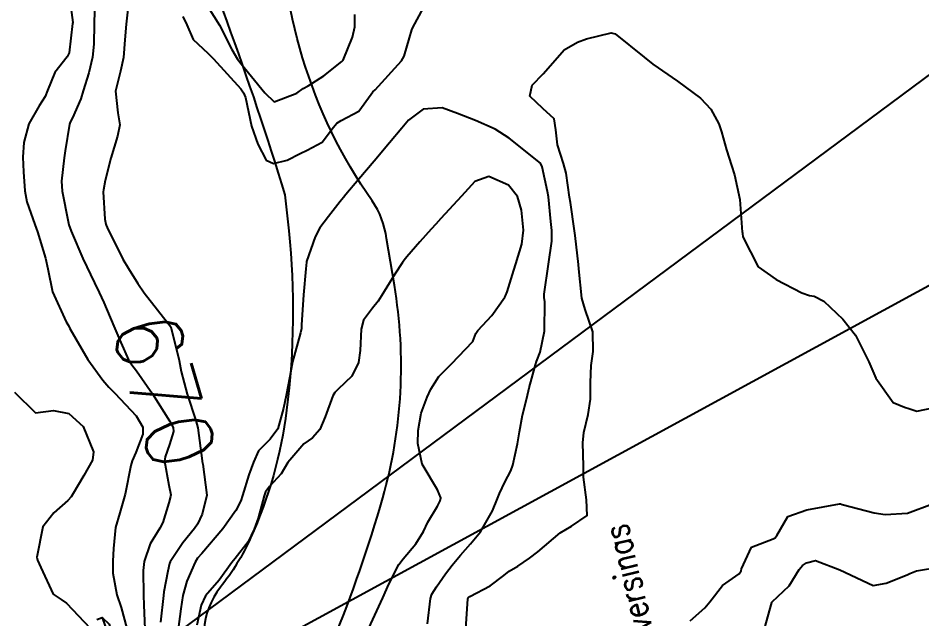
# Model space of a CAD drawing. Header units: metres. Extents: x 298520 to 308411, y 7433745 to 7450750.
# Drawn here: x 300369.3 to 300423.2, y 7445239.4 to 7445275.2 of the extents above; entities that cross this region are included whole.
import ezdxf
from ezdxf.enums import TextEntityAlignment as Align

# ---------------------------------------------------------------- set-up
doc = ezdxf.new("R2010")
doc.units = ezdxf.units.M
doc.header["$LTSCALE"] = 10
doc.linetypes.add('CONTINUO', pattern=[0])
for name, color, linetype in [('BUEIRO', 151, 'Continuous'), ('Cotas', 45, 'Continuous'), ('Curvas de Nivel 1m', 11, 'Continuous'), ('Curvas de Nivel 5m', 15, 'Continuous'), ('Hidrografia', 140, 'Continuous'), ('TEXTO', 45, 'Continuous')]:
    doc.layers.add(name, color=color, linetype=linetype)
doc.styles.add('ROMANS', font='romans', dxfattribs={"height": 0.2})
doc.styles.add('Style-STANDARD', font='STANDARD.shx')

msp = doc.modelspace()

# ---------------------------------------------------------------- linework, layer by layer
at = {"layer": 'BUEIRO', "linetype": 'CONTINUO'}
for points in [[(300374.034, 7445239.378, 671.412), (300374.347, 7445239.487, 671.365), (300376.449, 7445233.48, 671.428), (300376.138, 7445233.364, 671.412)], [(300374.347, 7445239.487, 671.365), (300374.766, 7445239.092, 670.377), (300375.274, 7445237.422, 669.429)]]:
    msp.add_polyline3d(points, dxfattribs=at)
at = {"layer": 'Curvas de Nivel 1m', "flags": 128}
for points, elevation in [([(300372.356, 7445276.883), (300372.596, 7445274.938), (300372.594, 7445274.881), (300372.394, 7445273.124), (300372.274, 7445272.884), (300371.542, 7445271.968), (300371.106, 7445270.895), (300370.957, 7445270.539), (300370.594, 7445269.977), (300369.993, 7445268.909), (300369.683, 7445267.796), (300369.629, 7445266.914), (300369.666, 7445266.035), (300369.746, 7445264.912), (300369.871, 7445264.254), (300370.353, 7445262.902), (300370.507, 7445262.475), (300370.985, 7445260.895), (300371.111, 7445260.259), (300371.397, 7445258.891), (300372.205, 7445257.114), (300372.342, 7445256.881), (300372.431, 7445256.708), (300373.5, 7445254.869), (300374.401, 7445253.642), (300374.759, 7445253.217), (300375.103, 7445252.849), (300376.373, 7445251.515), (300376.768, 7445250.826), (300376.766, 7445250.419), (300376.348, 7445249.331), (300376.146, 7445248.833), (300376.057, 7445248.552), (300375.721, 7445246.839), (300375.412, 7445245.738), (300375.156, 7445244.847), (300375.031, 7445243.599), (300374.978, 7445242.849), (300374.979, 7445242.132), (300375.223, 7445240.845), (300375.478, 7445240.084), (300375.823, 7445238.836)], 672), ([(300373.886, 7445275.642), (300373.885, 7445274.868), (300373.857, 7445273.652), (300373.782, 7445272.869), (300373.551, 7445271.939), (300373.216, 7445270.874), (300373.077, 7445270.396), (300372.587, 7445269.257), (300372.457, 7445269.009), (300372.411, 7445268.882), (300372.153, 7445267.29), (300372.098, 7445266.885), (300371.937, 7445265.488), (300371.964, 7445264.886), (300372.321, 7445263.076), (300372.377, 7445262.881), (300372.507, 7445262.518), (300373.203, 7445260.873), (300373.9, 7445259.434), (300374.178, 7445258.863), (300374.454, 7445258.251), (300375.056, 7445256.851), (300375.458, 7445255.879), (300375.925, 7445254.837), (300376.122, 7445254.546), (300376.406, 7445254.183), (300377.343, 7445252.821), (300378.369, 7445251.216), (300378.571, 7445250.808), (300378.592, 7445250.577), (300378.353, 7445249.81), (300378.099, 7445249.059), (300378.072, 7445248.813), (300378.329, 7445247.373), (300378.439, 7445246.809), (300378.428, 7445246.703), (300378.316, 7445246.328), (300377.956, 7445245.156), (300377.776, 7445244.815), (300377.216, 7445243.889), (300376.845, 7445242.824), (300376.793, 7445242.297), (300376.808, 7445240.824), (300376.825, 7445240.236), (300376.885, 7445238.823)], 671), ([(300379.159, 7445275.304), (300379.396, 7445274.799), (300379.777, 7445273.926), (300380.636, 7445273.114), (300380.982, 7445272.777), (300382.606, 7445270.983), (300382.775, 7445270.758), (300382.886, 7445270.471), (300383.238, 7445268.753), (300383.626, 7445267.69), (300384.119, 7445266.744), (300384.551, 7445266.53), (300385.367, 7445266.728), (300386.136, 7445267.139), (300386.562, 7445267.333), (300387.46, 7445267.811), (300388.125, 7445268.695), (300388.331, 7445268.947), (300388.587, 7445269.096), (300389.625, 7445269.647), (300390.363, 7445270.672), (300390.474, 7445270.801), (300390.605, 7445270.922), (300392.179, 7445272.647), (300392.337, 7445272.934), (300392.644, 7445274.031), (300392.796, 7445274.493), (300392.855, 7445274.638), (300393.482, 7445275.815)], 669), ([(300380.664, 7445275.842), (300381.331, 7445274.773), (300382.067, 7445273.338), (300382.407, 7445272.762), (300382.629, 7445272.484), (300384.03, 7445270.746), (300384.598, 7445270.21), (300385.944, 7445270.72), (300386.321, 7445271), (300386.61, 7445271.156), (300387.551, 7445271.768), (300388.622, 7445272.621), (300388.66, 7445272.653), (300388.692, 7445272.689), (300389.254, 7445274.074), (300389.398, 7445274.679), (300389.4, 7445275.419)], 668), ([(300393.729, 7445239.124), (300393.892, 7445240.624), (300393.979, 7445240.89), (300394.254, 7445241.329), (300394.785, 7445242.095), (300395.19, 7445242.611), (300395.679, 7445243.206), (300396.286, 7445243.877), (300396.883, 7445244.591), (300397.584, 7445245.859), (300397.883, 7445246.576), (300398.008, 7445246.883), (300398.328, 7445247.563), (300398.674, 7445248.23), (300398.808, 7445248.565), (300399.086, 7445249.832), (300399.194, 7445250.562), (300399.387, 7445251.551), (300399.631, 7445252.558), (300399.782, 7445253.173), (300400.152, 7445254.553), (300400.22, 7445254.747), (300400.42, 7445255.297), (300400.695, 7445256.546), (300400.704, 7445258.302), (300400.67, 7445258.547), (300400.664, 7445258.746), (300400.925, 7445260.543), (300401.126, 7445261.918), (300401.124, 7445262.541), (300401.062, 7445263.086), (300400.916, 7445264.544), (300400.868, 7445264.877), (300400.551, 7445266.347), (300400.449, 7445266.551), (300398.575, 7445268.046), (300397.751, 7445268.578), (300396.588, 7445269.103), (300395.507, 7445269.521), (300394.595, 7445269.848), (300393.459, 7445269.767), (300392.588, 7445269.112), (300392.186, 7445268.646), (300391.458, 7445267.768), (300390.553, 7445266.67), (300389.624, 7445265.598), (300388.862, 7445264.687), (300388.715, 7445264.505), (300388.529, 7445264.278), (300387.829, 7445263.387), (300387.316, 7445262.702), (300387.031, 7445262.179), (300386.525, 7445260.71), (300386.521, 7445260.671), (300386.479, 7445260.27), (300386.341, 7445258.712), (300386.228, 7445256.921), (300386.218, 7445256.713), (300386.17, 7445256.454), (300385.683, 7445254.721), (300385.527, 7445253.846), (300385.311, 7445252.726), (300385.146, 7445251.964), (300384.805, 7445250.733), (300384.357, 7445250.117), (300383.666, 7445249.43), (300383.357, 7445248.75), (300383.091, 7445247.993), (300382.716, 7445246.756), (300382.613, 7445246.454), (300382.304, 7445245.868), (300381.544, 7445244.771), (300380.278, 7445243.302), (300380.036, 7445243.032), (300379.88, 7445242.794), (300379.39, 7445241.664), (300379.162, 7445240.801), (300379.029, 7445240.008), (300378.877, 7445238.803)], 669), ([(300390.225, 7445238.859), (300391.063, 7445240.658), (300391.424, 7445241.483), (300392.016, 7445242.644), (300392.276, 7445242.986), (300393.027, 7445243.891), (300393.486, 7445244.628), (300393.749, 7445245.175), (300394.308, 7445246.135), (300394.485, 7445246.445), (300394.509, 7445246.618), (300394.32, 7445247.106), (300393.397, 7445248.629), (300393.136, 7445249.852), (300393.163, 7445250.632), (300393.344, 7445251.665), (300393.7, 7445252.627), (300393.927, 7445253.095), (300394.405, 7445253.849), (300395.155, 7445254.609), (300396.426, 7445255.933), (300396.607, 7445256.412), (300396.716, 7445256.587), (300397.542, 7445257.484), (300398.324, 7445258.571), (300398.374, 7445258.66), (300398.466, 7445258.9), (300398.863, 7445260.182), (300398.972, 7445260.565), (300399.33, 7445261.732), (300399.441, 7445262.561), (300399.319, 7445263.768), (300399.074, 7445264.565), (300398.54, 7445265.249), (300397.364, 7445265.763), (300396.542, 7445265.473), (300395.738, 7445264.602), (300394.519, 7445263.258), (300394.217, 7445262.922), (300393.947, 7445262.626), (300393.258, 7445261.876), (300392.488, 7445260.97), (300392.338, 7445260.79), (300392.229, 7445260.644), (300391.781, 7445259.955), (300390.973, 7445258.662), (300390.783, 7445258.34), (300390.452, 7445257.925), (300389.917, 7445257.199), (300389.78, 7445256.677), (300389.707, 7445255.39), (300389.612, 7445254.678), (300389.217, 7445253.87), (300388.397, 7445253.092), (300388.196, 7445252.891), (300388.093, 7445252.693), (300387.627, 7445251.445), (300387.317, 7445250.7), (300386.868, 7445250.194), (300386.354, 7445249.848), (300385.397, 7445248.724), (300385.009, 7445248.054), (300384.321, 7445247.295), (300384.085, 7445246.973), (300384.005, 7445246.743), (300383.638, 7445245.408), (300383.405, 7445244.749), (300383.04, 7445243.998), (300382.275, 7445243.004), (300382.08, 7445242.763), (300381.319, 7445241.712), (300380.51, 7445240.786), (300380.237, 7445240.227), (300379.981, 7445239.037)], 668), ([(300369.139, 7445252.919), (300370.375, 7445251.693), (300371.447, 7445251.819), (300372.374, 7445251.646), (300373.226, 7445250.871), (300373.845, 7445249.368), (300373.785, 7445248.866), (300373.255, 7445247.949), (300372.634, 7445246.877), (300372.512, 7445246.686), (300372.317, 7445246.468), (300371.468, 7445245.73), (300370.829, 7445244.902), (300370.466, 7445243.098), (300370.506, 7445242.907), (300370.691, 7445242.479), (300371.443, 7445240.892), (300371.915, 7445240.561), (300372.238, 7445240.353), (300373.63, 7445238.866)], 673), ([(300409.365, 7445239.305), (300410.239, 7445240.066), (300410.54, 7445240.426), (300411.279, 7445241.393), (300412.269, 7445242.106), (300412.387, 7445242.283), (300412.42, 7445242.399), (300413.004, 7445243.675), (300414.291, 7445244.176), (300414.429, 7445244.241), (300414.521, 7445244.378), (300415.165, 7445245.511), (300416.308, 7445245.907), (300418.244, 7445246.263), (300418.312, 7445246.26), (300418.405, 7445246.236), (300420.307, 7445245.737), (300420.969, 7445245.64), (300422.307, 7445245.716), (300423.79, 7445246.268)], 671), ([(300413.79, 7445238.822), (300414.218, 7445240.38), (300414.224, 7445240.4), (300414.244, 7445240.425), (300415.248, 7445241.38), (300415.844, 7445242.364), (300416.043, 7445242.594), (300416.277, 7445242.758), (300416.826, 7445242.9), (300418.273, 7445242.33), (300420.259, 7445241.395), (300421.023, 7445241.541), (300422.269, 7445242.045), (300422.446, 7445242.112), (300422.838, 7445242.282), (300424.275, 7445242.511)], 672)]:
    msp.add_lwpolyline(points, dxfattribs=dict(at, elevation=elevation))
at = {"layer": 'Curvas de Nivel 5m', "elevation": 670, "flags": 128}
for points in [[(300375.911, 7445276.087), (300375.782, 7445274.843), (300375.703, 7445273.904), (300375.619, 7445272.845), (300375.437, 7445272.031), (300375.138, 7445270.852), (300375.289, 7445269.548), (300375.395, 7445268.848), (300375.259, 7445268.164), (300374.867, 7445266.855), (300374.54, 7445265.525), (300374.422, 7445264.973), (300374.416, 7445264.861), (300374.517, 7445263.225), (300374.571, 7445262.917), (300374.589, 7445262.859), (300374.644, 7445262.725), (300375.586, 7445260.843), (300375.916, 7445260.278), (300376.469, 7445259.39), (300376.857, 7445258.826), (300378.433, 7445256.81), (300378.942, 7445254.805), (300379.064, 7445254.146), (300379.418, 7445252.8), (300379.935, 7445251.229), (300380.041, 7445250.793), (300380.299, 7445248.835), (300380.307, 7445248.79), (300380.341, 7445248.629), (300380.582, 7445246.786), (300380.302, 7445245.656), (300380.026, 7445245.064), (300379.846, 7445244.794), (300379.146, 7445243.94), (300378.394, 7445242.809), (300378.361, 7445242.72), (300378.265, 7445242.265), (300378.029, 7445241.029), (300377.997, 7445240.812), (300377.827, 7445239.214)], [(300396.009, 7445238.818), (300396.128, 7445240.601), (300396.164, 7445240.681), (300396.245, 7445240.746), (300397.462, 7445241.375), (300398.264, 7445242.006), (300398.581, 7445242.254), (300399.091, 7445242.562), (300399.801, 7445243.031), (300400.281, 7445243.398), (300401.622, 7445244.53), (300402.297, 7445244.931), (300403.233, 7445245.581), (300403.19, 7445246.511), (300403, 7445247.846), (300403.002, 7445248.513), (300402.973, 7445249.898), (300403.034, 7445250.513), (300403.293, 7445251.597), (300403.42, 7445252.51), (300403.426, 7445253.486), (300403.456, 7445254.51), (300403.581, 7445255.348), (300403.559, 7445256.509), (300403.115, 7445257.851), (300402.914, 7445258.515), (300402.725, 7445260.273), (300402.707, 7445260.518), (300402.509, 7445262.257), (300402.477, 7445262.521), (300402.227, 7445264.222), (300402.181, 7445264.525), (300401.976, 7445265.958), (300401.82, 7445266.531), (300401.457, 7445267.65), (300401.355, 7445268.538), (300401.258, 7445269.209), (300400.596, 7445269.817), (300399.811, 7445270.558), (300399.954, 7445271.212), (300400.616, 7445271.886), (300401.187, 7445272.542), (300401.858, 7445273.308), (300402.642, 7445273.771), (300403.196, 7445273.963), (300404.65, 7445274.324), (300404.892, 7445274.253), (300406.629, 7445272.868), (300407.141, 7445272.465), (300408.613, 7445271.434), (300409.97, 7445270.436), (300410.596, 7445269.774), (300411.072, 7445268.907), (300411.231, 7445268.42), (300411.513, 7445267.362), (300411.824, 7445266.411), (300412.001, 7445265.862), (300412.315, 7445264.403), (300412.465, 7445262.439), (300412.471, 7445262.4), (300412.474, 7445262.372), (300412.501, 7445262.161), (300413.416, 7445260.391), (300414.475, 7445259.626), (300415.999, 7445258.833), (300416.466, 7445258.677), (300416.746, 7445258.636), (300417.327, 7445258.347), (300418.447, 7445257.261), (300419.208, 7445256.322), (300420, 7445254.731), (300420.171, 7445254.312), (300420.404, 7445253.746), (300421.453, 7445252.294), (300422.127, 7445252.03), (300422.379, 7445251.938), (300422.864, 7445251.789), (300424.381, 7445252.099)]]:
    msp.add_lwpolyline(points, dxfattribs=at)
at = {"layer": 'Hidrografia'}
for points in [[(300393.948, 7445355.241, 0.26058), (300391.701, 7445336.385, -0.15606), (300392.712, 7445324.019, 0.053934), (300392.167, 7445319.516, -0.131878), (300388.926, 7445308.019, 0.035504), (300382.218, 7445294.683, 0.188354), (300381.77, 7445274.998, -0.012859), (300385.237, 7445264.671), (300385.458, 7445262.535, -0.057221), (300385.336, 7445251.837, -0.075003), (300383.186, 7445244.231, -0.061985), (300381.39, 7445241.294, 0.316983), (300381.083, 7445236.086, -0.129072), (300382.817, 7445230.449, -0.015126), (300382.895, 7445223.588, 0.097534), (300383.763, 7445218.694, -0.035127), (300385.096, 7445214.38, 0.145512), (300394.479, 7445197.938, -0.134882), (300397.944, 7445192.149, 0.122045), (300400.506, 7445187.615, -0.069958), (300403.127, 7445183.923, 0.084484), (300408.852, 7445176.332, -0.179556), (300413.032, 7445167.886, 0.079237)], [(300420.337, 7445165.666, 0.138244), (300416.683, 7445173.592, 0.019059), (300410.737, 7445180.041, -0.09112), (300406.665, 7445185.979, 0.019517), (300405.071, 7445189.207, 0.12074), (300402.764, 7445191.745, -0.092319), (300401.632, 7445192.858, -0.069343), (300399.919, 7445196.218, 0.078514), (300397.216, 7445201.29, -0.068449), (300390.32, 7445213.628, 0.077652), (300389.516, 7445215.006, -0.095495), (300388.877, 7445216.196, -0.020806), (300386.845, 7445223.816, -0.15392), (300388.079, 7445238.047, 0.028787), (300391.057, 7445246.616, 0.111651), (300391.747, 7445259.288), (300391.275, 7445262.074, 0.124988), (300390.424, 7445264.316, -0.160921), (300385.03, 7445282.236, -0.078019)]]:
    msp.add_lwpolyline(points, format="xyb", dxfattribs=at)
at = {"layer": 'TEXTO', "linetype": 'CONTINUO'}
for points in [[(300572.228, 7445382.209, 0), (300375.64, 7445236.224, 0)], [(300581.258, 7445345.191, 0), (300373.415, 7445231.929, 0)]]:
    msp.add_polyline3d(points, dxfattribs=at)

# ---------------------------------------------------------------- texts
at = {"layer": 'Cotas', "style": 'Style-STANDARD'}
msp.add_text('670', height=4, rotation=286.6765, dxfattribs=at).set_placement((300378.044, 7445253.016, 670), align=Align.MIDDLE_CENTER)
at = {"layer": 'TEXTO', "style": 'ROMANS', "width": 0.8}
msp.add_text('Transversinas', height=1.5, rotation=103.5107, dxfattribs=at).set_placement((300408.137, 7445234.626))

doc.saveas('drawing.dxf')
